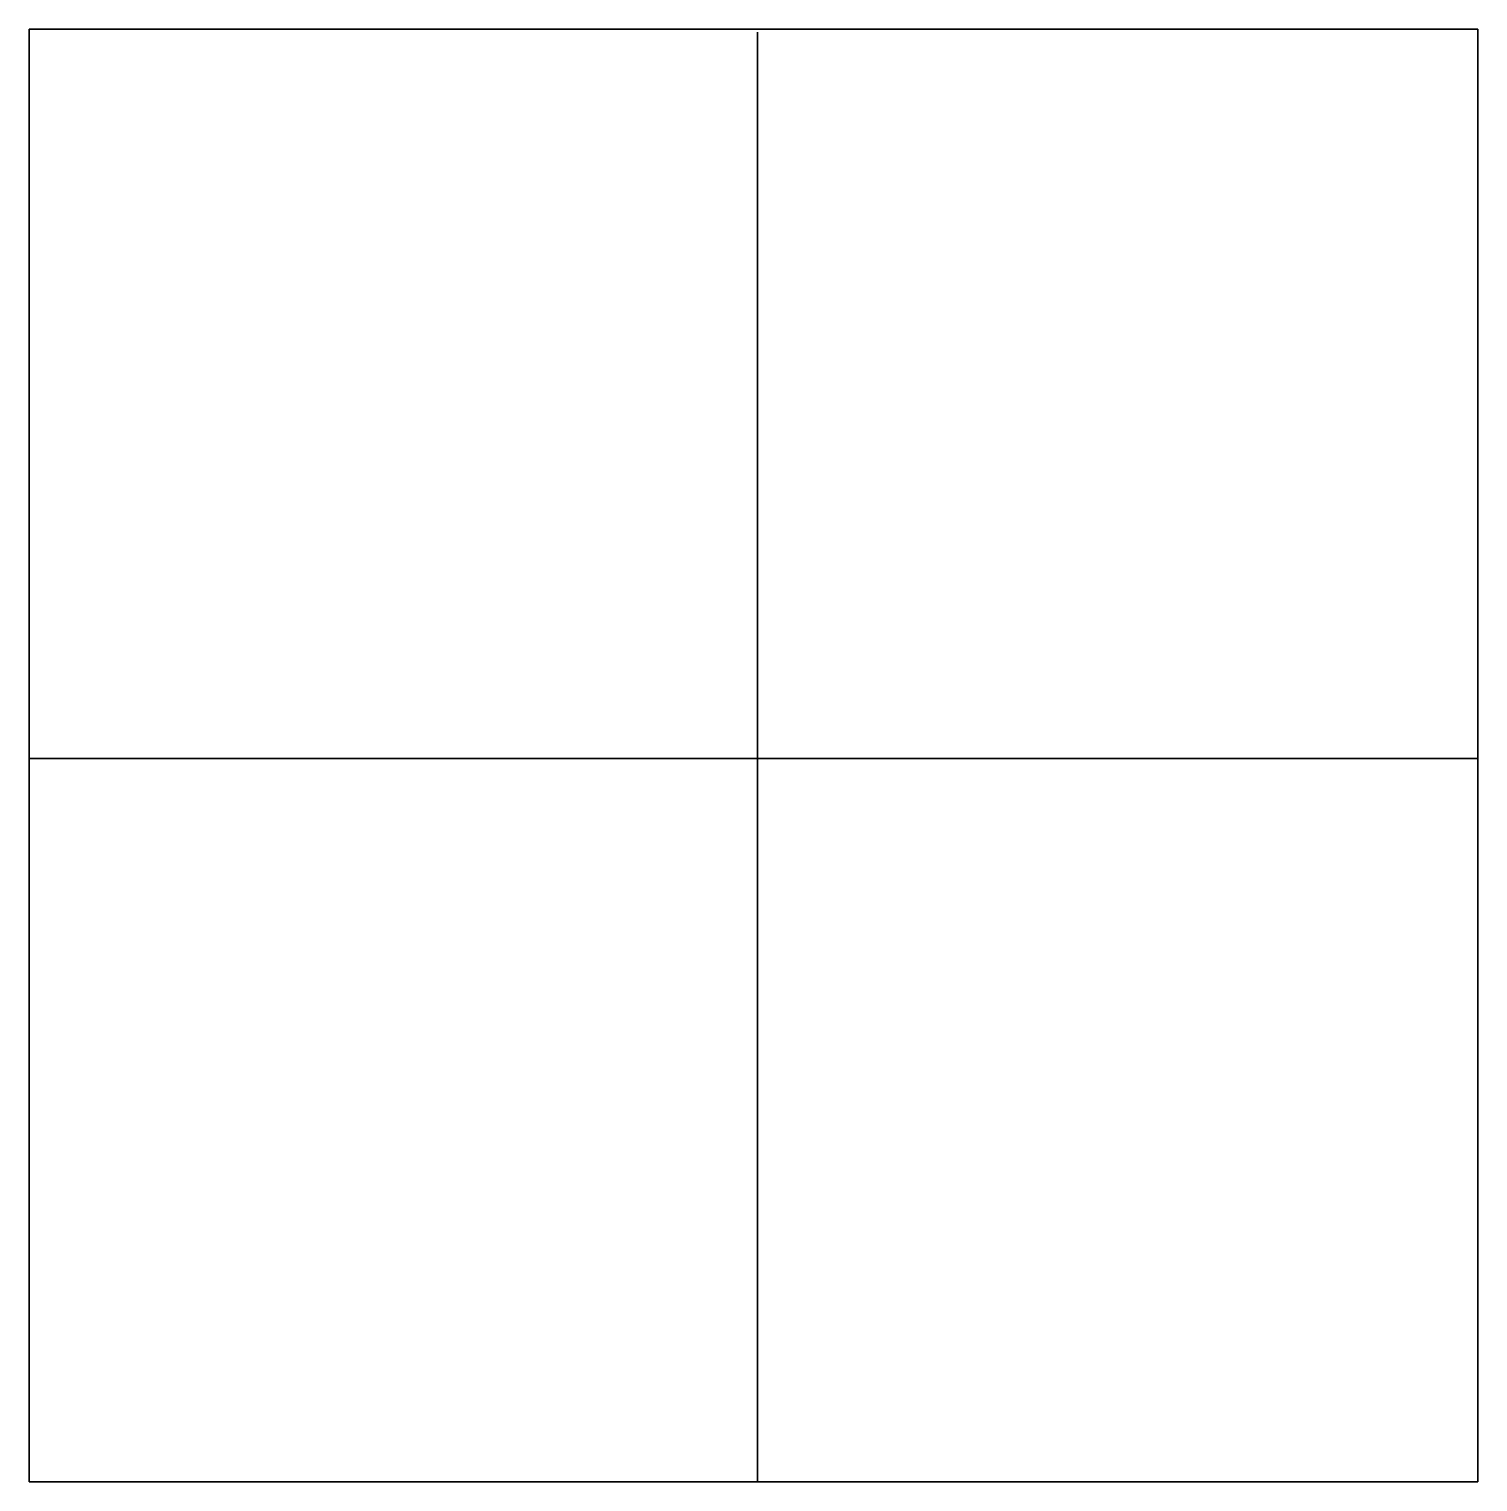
# Model space of a CAD drawing. Extents: x -93 to 89, y -92 to 91.
import ezdxf

# ---------------------------------------------------------------- set-up
doc = ezdxf.new("R2010")
doc.units = 0

msp = doc.modelspace()

# ---------------------------------------------------------------- linework, layer by layer
for points in [[(89.205276, 91.004028, 0.37914), (89.205276, -91.822876, 0.37914), (-93.141342, -91.822876, 0.37914), (-93.141342, 91.004028, 0.37914)], [(89.205276, 91.004028, 0.37914), (-93.141342, 91.004028, 0.37914), (-93.141342, -91.822876, 0.37914), (89.205276, -91.822876, 0.37914)], [(-1.44366, 90.618652, 91.413422), (-1.44366, 90.618652, -91.413422), (-1.44366, -91.728027, -91.413422), (-1.44366, -91.728027, 91.413422)], [(-1.44366, 90.618652, 91.413422), (-1.44366, -91.728027, 91.413422), (-1.44366, -91.728027, -91.413422), (-1.44366, 90.618652, -91.413422)], [(89.205276, -0.788574, 91.413422), (89.205276, -0.788574, -91.413422), (-93.141342, -0.788574, -91.413422), (-93.141342, -0.788574, 91.413422)], [(89.205276, -0.788574, 91.413422), (-93.141342, -0.788574, 91.413422), (-93.141342, -0.788574, -91.413422), (89.205276, -0.788574, -91.413422)]]:
    msp.add_3dface(points)

doc.saveas('drawing.dxf')
